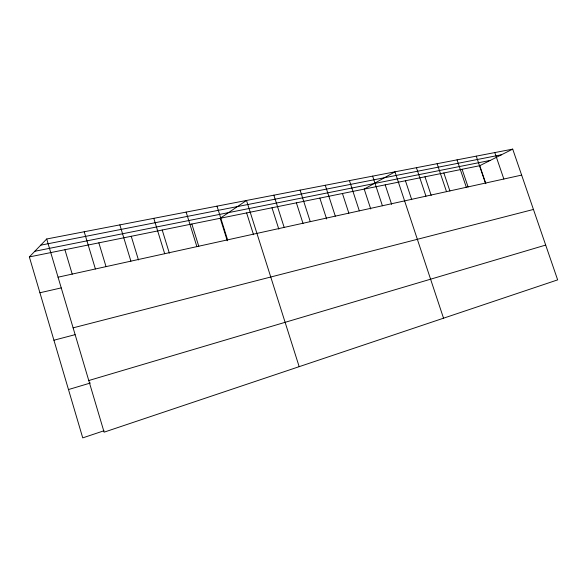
<?xml version="1.0" encoding="UTF-8"?>
<svg xmlns="http://www.w3.org/2000/svg" width="587" height="587" viewBox="0 0 587 587"><rect width="100%" height="100%" fill="white"/><g stroke="black" fill="none" stroke-linecap="round" stroke-linejoin="round"><path stroke-width="0.88" d="M104.002 430.763L82.738 437.88L29.35 256.93L46.711 238.99L512.708 149.12L557.65 279.874L104.112 432.164L46.711 238.99M29.35 256.93L479.74 165.703L512.708 149.12M68.481 389.555L90.398 383.017M88.769 380.53L545.69 245.072M53.923 340.218L75.077 334.671M73.111 327.847L533.444 209.449M39.923 292.759L61.18 287.909M58.062 277.196L521.638 175.102M34.831 251.265L490.292 160.398M40.723 245.175L501.496 154.763M494.804 152.576L503.851 179.02M479.74 165.703L485.86 183.702M476.262 156.149L485.42 183.078M462.094 169.276L468.081 186.974M457.046 159.855L466.32 187.282M443.853 172.974L449.906 190.98M437.117 163.7L446.509 191.648M424.973 176.797L431.188 195.376M416.44 167.684L425.949 196.175M405.434 180.752L411.722 199.668M443.53 318.191L394.963 171.83L364.204 189.102L370.735 208.979M385.189 184.854L391.639 204.364M372.642 176.129L382.408 205.766M349.426 180.605L359.325 210.85M342.441 193.512L348.847 213.154M325.271 185.265L335.302 216.141M319.849 198.09L326.621 218.98M300.104 190.122L310.266 221.651M296.384 202.838L303.039 223.522M273.865 195.178L284.167 227.404M271.994 207.783L278.81 229.128M299.172 366.662L246.489 200.46L220.213 218.269L227.279 240.773M246.621 212.92L253.525 234.712M217.007 206.147L227.595 239.863M191.839 224.014L198.802 246.393M186.138 212.098L196.88 246.628M162.21 230.016L169.342 253.158M153.794 218.335L164.683 253.716M131.246 236.29L138.473 259.968M119.858 224.88L130.901 261.156M98.851 242.849L105.983 266.476M84.205 231.755L95.402 268.978M64.922 249.724L72.23 274.188"/></g></svg>
